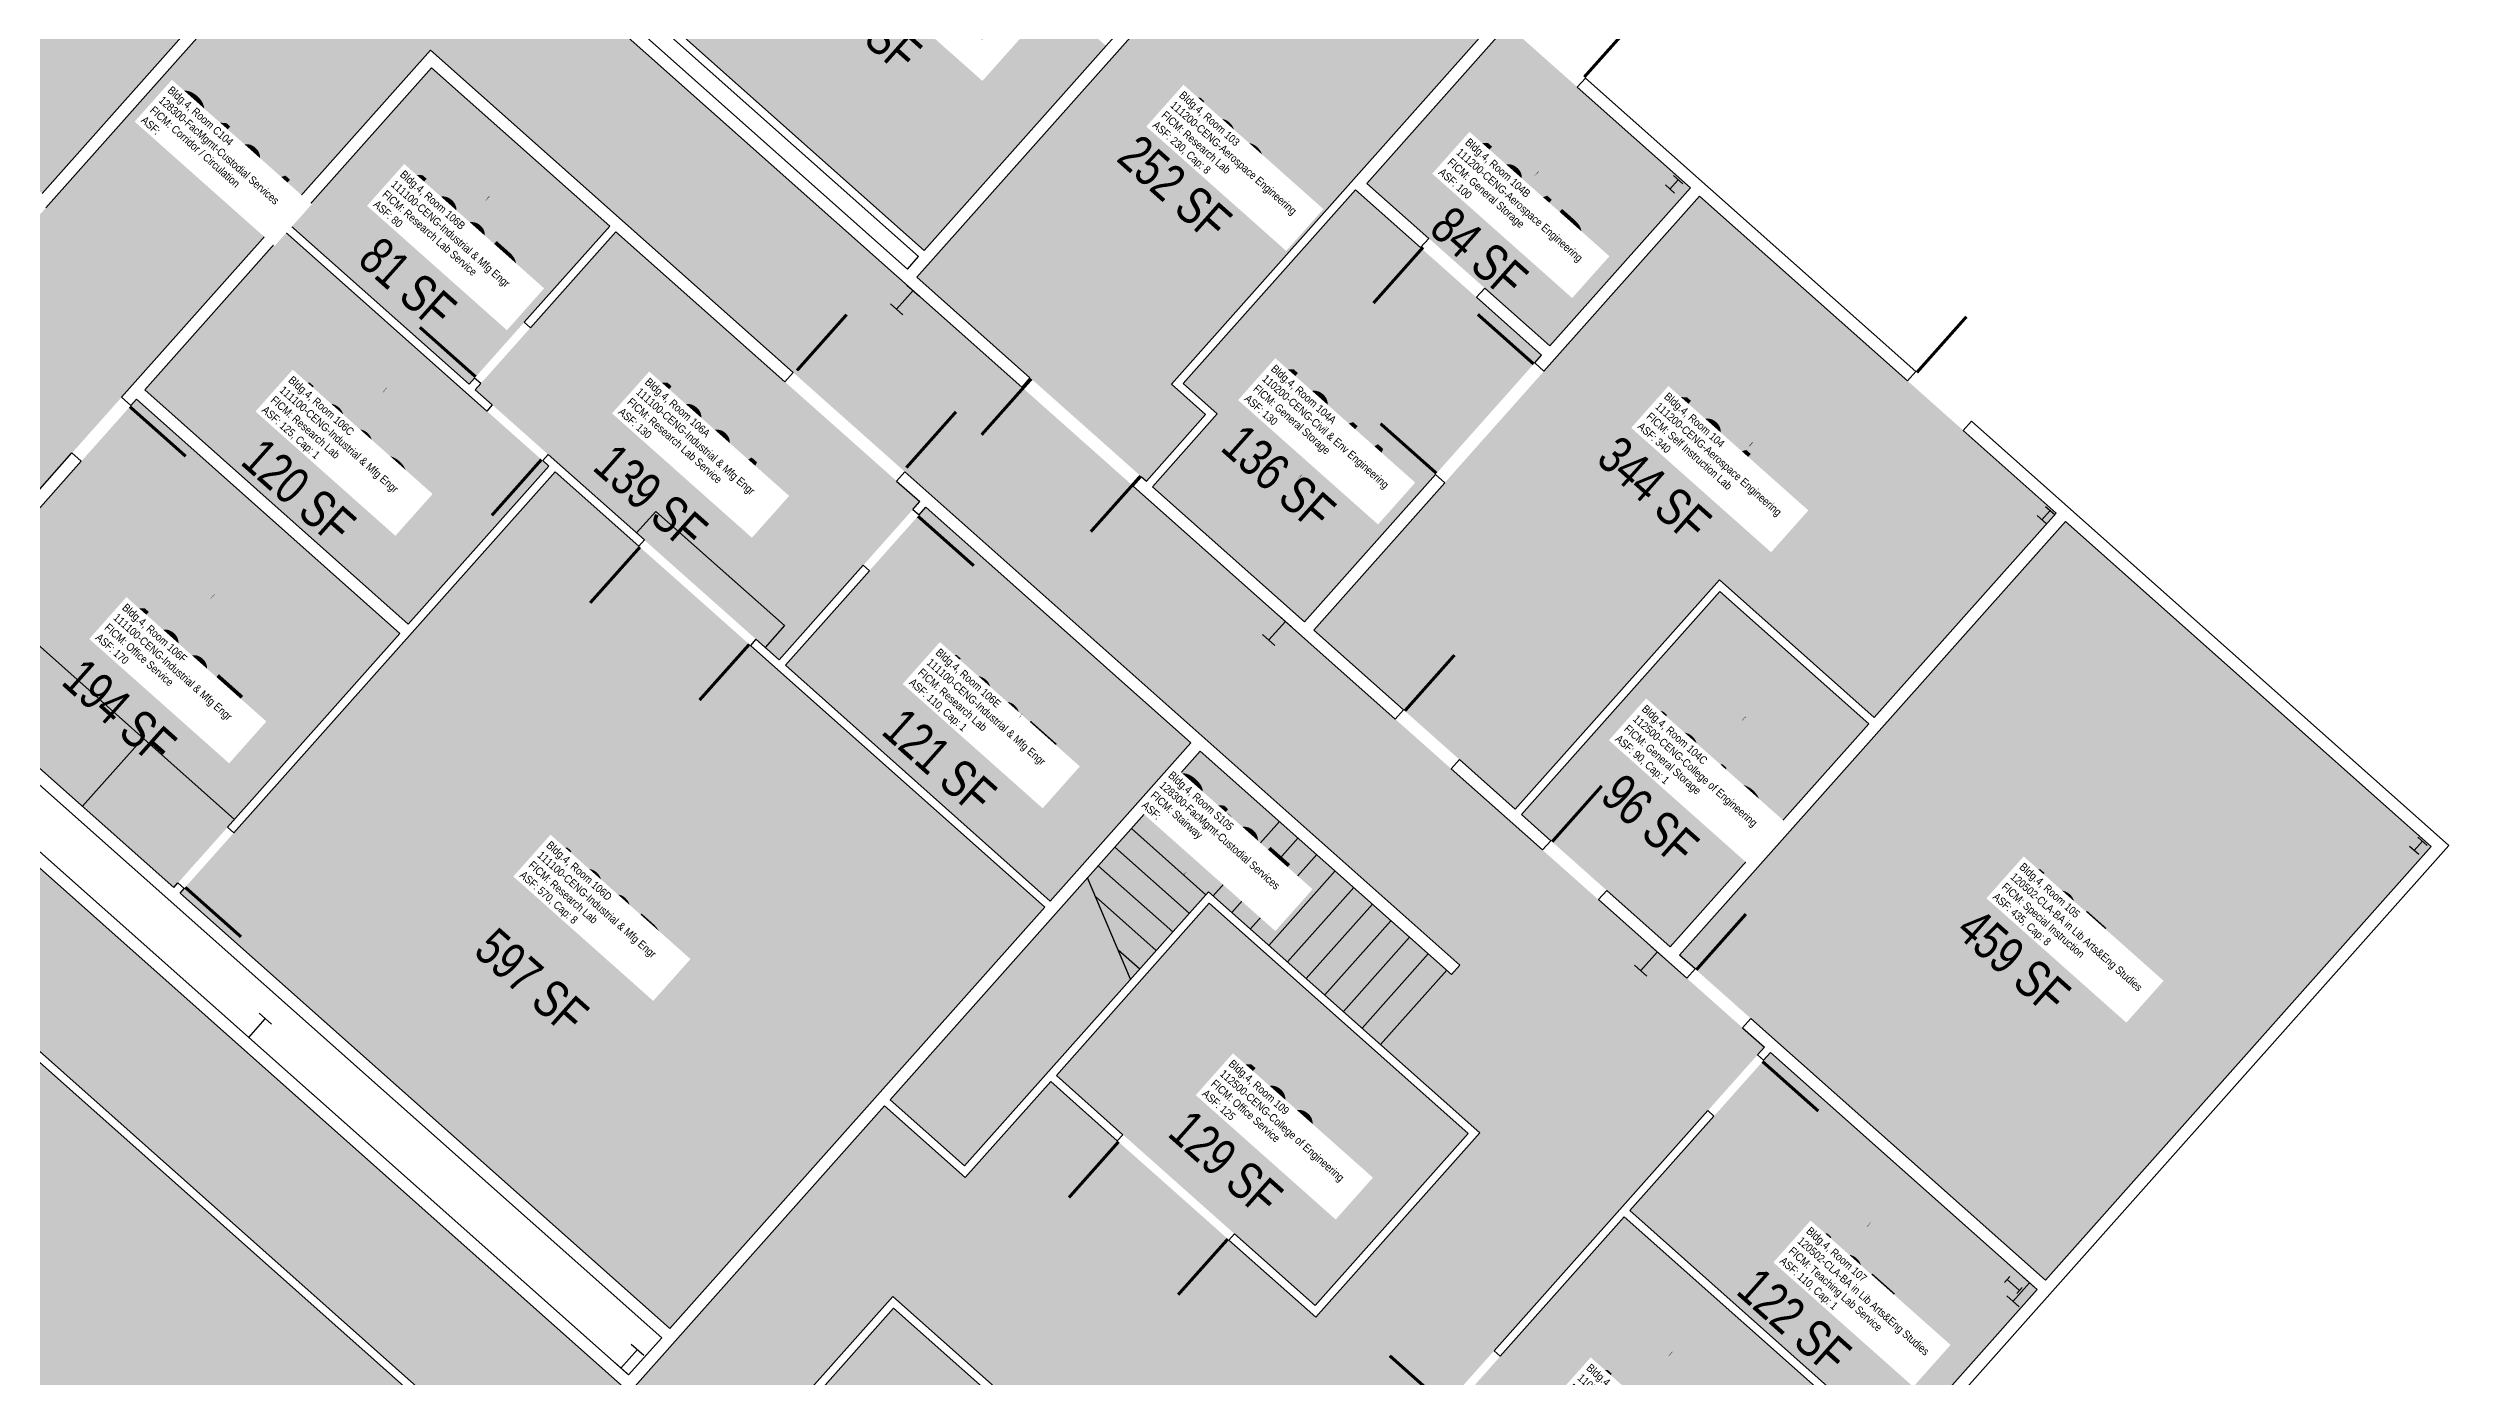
# Model space of a CAD drawing. Header units: inches. Extents: x 69198468 to 69200345, y 27694976 to 27696818.
# Drawn here: x 69199187 to 69200345, y 27695591 to 27696231 of the extents above; entities that cross this region are included whole.
import ezdxf
from ezdxf.enums import TextEntityAlignment as Align

# ---------------------------------------------------------------- set-up
doc = ezdxf.new("R2010")
doc.units = ezdxf.units.IN
doc.header["$LTSCALE"] = 10
doc.header["$MEASUREMENT"] = 0
doc.layers.get('0').update_dxf_attribs({"linetype": 'CONTINUOUS'})
for name, color, linetype in [('A-COLS', 5, 'CONTINUOUS'), ('A-DOOR', 2, 'CONTINUOUS'), ('A-FLOR', 3, 'CONTINUOUS'), ('A-IDEN-RNUM', 7, 'CONTINUOUS'), ('A-IDEN-SNUM', 4, 'CONTINUOUS'), ('A-IDEN-VNUM', 4, 'CONTINUOUS'), ('A-WALL', 5, 'CONTINUOUS'), ('AREA-TEXT', 3, 'CONTINUOUS'), ('Rooms-Category-Color', 7, 'CONTINUOUS'), ('Rooms-College-Color', 7, 'CONTINUOUS'), ('Rooms-Department-Color', 7, 'CONTINUOUS'), ('Rooms-Division-Color', 7, 'CONTINUOUS'), ('Rooms-Information', 7, 'CONTINUOUS')]:
    doc.layers.add(name, color=color, linetype=linetype)
doc.styles.add('CP_AREA', font='arial.ttf', dxfattribs={"height": 15})
doc.styles.add('CP_ROOMSNUMBER', font='arial.ttf', dxfattribs={"height": 1})
doc.styles.add('CP_ROOMVNUMBER', font='arial.ttf', dxfattribs={"width": 0.85, "height": 0.075})

# ---------------------------------------------------------------- blocks, each defined once
blk = doc.blocks.new('COLUMN')
for p, q in [((-0.5, -0.5), (-0.5, 0.5)), ((-0.5, 0), (0.5, 0)), ((0.5, 0.5), (0.5, -0.5))]:
    blk.add_line(p, q)

msp = doc.modelspace()

# ---------------------------------------------------------------- hatches: boundary and pattern name
at = {"layer": 'Rooms-Category-Color', "true_color": 0xadadad}
for points in [[(69198983.7, 27696507), (69199095, 27696408), (69199128.9, 27696446.1), (69199306, 27696288.6), (69199030.9, 27695979.3), (69199090.7, 27695926.1), (69199096.7, 27695920.8), (69199371.8, 27696230.2), (69199868, 27695788.9), (69199832.1, 27695748.6), (69199877.7, 27695708), (69199798.6, 27695619.1), (69199670.8, 27695732.7), (69199629.6, 27695686.4), (69199590.7, 27695721), (69199467.8, 27695582.7), (69199086.7, 27695921.6), (69199012, 27695988.1), (69198956.1, 27695925.3), (69199019.7, 27695868.8), (69199031.6, 27695882.3), (69199471.8, 27695490.9), (69199594.7, 27695629.1), (69199893.6, 27695363.3), (69199829.1, 27695290.8), (69199836.6, 27695284.2), (69199910.4, 27695367.1), (69200030, 27695501.6), (69199991.1, 27695536.2), (69199947.3, 27695486.9), (69199854.6, 27695569.3), (69200014.8, 27695749.3), (69199062.8, 27696596)], [(69199452.2, 27696273.7), (69199609.8, 27696133.6), (69199697.5, 27696232.2), (69199522.6, 27696387.7), (69199483.4, 27696343.6), (69199500.7, 27696328.2)], [(69199593.4, 27695723.9), (69199742.9, 27695892.1), (69199864, 27695784.4), (69199832.1, 27695748.6), (69199746.9, 27695824.3), (69199629.3, 27695692)]]:
    msp.add_hatch(color=253, dxfattribs=at).paths.add_polyline_path(points)
at = {"layer": 'Rooms-Category-Color', "true_color": 0xe3f498}
for points in [[(69198880.3, 27696362.1), (69198993.9, 27696489.9), (69199095.5, 27696399.5), (69199129.4, 27696437.7), (69199297.5, 27696288.1), (69199184.6, 27696161.1), (69199145.7, 27696195.7), (69199111.2, 27696156.8)], [(69199606.3, 27696120.7), (69199792.3, 27696329.9), (69199886.5, 27696246.2), (69199729, 27696069.1), (69199745.4, 27696054.4), (69199716.9, 27696022.3)], [(69199304.5, 27696145.5), (69199372.3, 27696221.7), (69199458.2, 27696145.3), (69199390.4, 27696069)], [(69199797.6, 27695950.5), (69199983.6, 27696159.8), (69200155.5, 27696006.9), (69200067.8, 27695908.3), (69199993.1, 27695974.7), (69199894.7, 27695864.1)], [(69199234.1, 27696066.3), (69199301.8, 27696142.5), (69199428.9, 27696029.5), (69199361.1, 27695953.3)], [(69199393.4, 27696066.4), (69199461.2, 27696142.6), (69199607.7, 27696012.4), (69199539.9, 27695936.1)], [(69199251.1, 27695823.6), (69199431.9, 27696026.8), (69199668, 27695816.9), (69199487.2, 27695613.6)], [(69199017, 27695865.8), (69198864.6, 27696001.4), (69198673.2, 27695786.2), (69199214.9, 27695304.4), (69199418.3, 27695533.1), (69199032, 27695876.6), (69198963.5, 27695799.7), (69198960.5, 27695802.3)], [(69199542.9, 27695933.5), (69199610.6, 27696009.7), (69199738.4, 27695896.1), (69199670.6, 27695819.8)], [(69199973.9, 27695793.7), (69200160, 27696002.9), (69200336.3, 27695846.1), (69200150.3, 27695636.9)], [(69199950, 27695670.5), (69200017.8, 27695746.7), (69200146.3, 27695632.4), (69200078.5, 27695556.2)], [(69199472.1, 27695485.2), (69199422.8, 27695529.1), (69199224.1, 27695305.6), (69199570.8, 27694997.3), (69199819.3, 27695276.8), (69199814.9, 27695280.8), (69199888, 27695363), (69199595, 27695623.5)]]:
    msp.add_hatch(color=61, dxfattribs=at).paths.add_polyline_path(points)
at = {"layer": 'Rooms-Category-Color', "true_color": 0xe3c5e1}
for points in [[(69199823.2, 27696165.9), (69199911.4, 27696087.5), (69199979.2, 27696163.8), (69199891, 27696242.2)], [(69199719.9, 27696019.6), (69199751.1, 27696054.8), (69199734.6, 27696069.4), (69199817.7, 27696162.8), (69199907.4, 27696083), (69199793.1, 27695954.5)], [(69199897.7, 27695861.5), (69199993.4, 27695969.1), (69200065.1, 27695905.3), (69199969.4, 27695797.7)], [(69199947.3, 27695667.5), (69200075.9, 27695553.2), (69200032.7, 27695504.6), (69199990.8, 27695541.8), (69199947, 27695492.5), (69199860.3, 27695569.6)]]:
    msp.add_hatch(color=254, dxfattribs=at).paths.add_polyline_path(points)
at = {"layer": 'Rooms-Category-Color', "true_color": 0xfa9ba3}
for points in [[(69199121.1, 27695939.2), (69199230.1, 27696061.8), (69199357.1, 27695948.8), (69199248.1, 27695826.3)], [(69199673.5, 27695735.7), (69199747.2, 27695818.7), (69199872, 27695707.7), (69199798.2, 27695624.7)]]:
    msp.add_hatch(color=241, dxfattribs=at).paths.add_polyline_path(points)
at = {"layer": 'Rooms-College-Color', "true_color": 0xadadad}
for points in [[(69198983.7, 27696507), (69199095, 27696408), (69199128.9, 27696446.1), (69199306, 27696288.6), (69199030.9, 27695979.3), (69199090.7, 27695926.1), (69199096.7, 27695920.8), (69199371.8, 27696230.2), (69199868, 27695788.9), (69199832.1, 27695748.6), (69199877.7, 27695708), (69199798.6, 27695619.1), (69199670.8, 27695732.7), (69199629.6, 27695686.4), (69199590.7, 27695721), (69199467.8, 27695582.7), (69199086.7, 27695921.6), (69199012, 27695988.1), (69198956.1, 27695925.3), (69199019.7, 27695868.8), (69199031.6, 27695882.3), (69199471.8, 27695490.9), (69199594.7, 27695629.1), (69199893.6, 27695363.3), (69199829.1, 27695290.8), (69199836.6, 27695284.2), (69199910.4, 27695367.1), (69200030, 27695501.6), (69199991.1, 27695536.2), (69199947.3, 27695486.9), (69199854.6, 27695569.3), (69200014.8, 27695749.3), (69199062.8, 27696596)], [(69198880.3, 27696362.1), (69198993.9, 27696489.9), (69199095.5, 27696399.5), (69199129.4, 27696437.7), (69199297.5, 27696288.1), (69199184.6, 27696161.1), (69199145.7, 27696195.7), (69199111.2, 27696156.8)], [(69199452.2, 27696273.7), (69199609.8, 27696133.6), (69199697.5, 27696232.2), (69199522.6, 27696387.7), (69199483.4, 27696343.6), (69199500.7, 27696328.2)], [(69199606.3, 27696120.7), (69199792.3, 27696329.9), (69199886.5, 27696246.2), (69199729, 27696069.1), (69199745.4, 27696054.4), (69199716.9, 27696022.3)], [(69199823.2, 27696165.9), (69199911.4, 27696087.5), (69199979.2, 27696163.8), (69199891, 27696242.2)], [(69199304.5, 27696145.5), (69199372.3, 27696221.7), (69199458.2, 27696145.3), (69199390.4, 27696069)], [(69199719.9, 27696019.6), (69199751.1, 27696054.8), (69199734.6, 27696069.4), (69199817.7, 27696162.8), (69199907.4, 27696083), (69199793.1, 27695954.5)], [(69199797.6, 27695950.5), (69199983.6, 27696159.8), (69200155.5, 27696006.9), (69200067.8, 27695908.3), (69199993.1, 27695974.7), (69199894.7, 27695864.1)], [(69199234.1, 27696066.3), (69199301.8, 27696142.5), (69199428.9, 27696029.5), (69199361.1, 27695953.3)], [(69199393.4, 27696066.4), (69199461.2, 27696142.6), (69199607.7, 27696012.4), (69199539.9, 27695936.1)], [(69199121.1, 27695939.2), (69199230.1, 27696061.8), (69199357.1, 27695948.8), (69199248.1, 27695826.3)], [(69199251.1, 27695823.6), (69199431.9, 27696026.8), (69199668, 27695816.9), (69199487.2, 27695613.6)], [(69199017, 27695865.8), (69198864.6, 27696001.4), (69198673.2, 27695786.2), (69199214.9, 27695304.4), (69199418.3, 27695533.1), (69199032, 27695876.6), (69198963.5, 27695799.7), (69198960.5, 27695802.3)], [(69199542.9, 27695933.5), (69199610.6, 27696009.7), (69199738.4, 27695896.1), (69199670.6, 27695819.8)], [(69199973.9, 27695793.7), (69200160, 27696002.9), (69200336.3, 27695846.1), (69200150.3, 27695636.9)], [(69199897.7, 27695861.5), (69199993.4, 27695969.1), (69200065.1, 27695905.3), (69199969.4, 27695797.7)], [(69199593.4, 27695723.9), (69199742.9, 27695892.1), (69199864, 27695784.4), (69199832.1, 27695748.6), (69199746.9, 27695824.3), (69199629.3, 27695692)], [(69199673.5, 27695735.7), (69199747.2, 27695818.7), (69199872, 27695707.7), (69199798.2, 27695624.7)], [(69199950, 27695670.5), (69200017.8, 27695746.7), (69200146.3, 27695632.4), (69200078.5, 27695556.2)], [(69199947.3, 27695667.5), (69200075.9, 27695553.2), (69200032.7, 27695504.6), (69199990.8, 27695541.8), (69199947, 27695492.5), (69199860.3, 27695569.6)], [(69199472.1, 27695485.2), (69199422.8, 27695529.1), (69199224.1, 27695305.6), (69199570.8, 27694997.3), (69199819.3, 27695276.8), (69199814.9, 27695280.8), (69199888, 27695363), (69199595, 27695623.5)]]:
    msp.add_hatch(color=253, dxfattribs=at).paths.add_polyline_path(points)
at = {"layer": 'Rooms-Department-Color', "true_color": 0xacacac}
for points in [[(69198983.7, 27696507), (69199095, 27696408), (69199128.9, 27696446.1), (69199306, 27696288.6), (69199030.9, 27695979.3), (69199090.7, 27695926.1), (69199096.7, 27695920.8), (69199371.8, 27696230.2), (69199868, 27695788.9), (69199832.1, 27695748.6), (69199877.7, 27695708), (69199798.6, 27695619.1), (69199670.8, 27695732.7), (69199629.6, 27695686.4), (69199590.7, 27695721), (69199467.8, 27695582.7), (69199086.7, 27695921.6), (69199012, 27695988.1), (69198956.1, 27695925.3), (69199019.7, 27695868.8), (69199031.6, 27695882.3), (69199471.8, 27695490.9), (69199594.7, 27695629.1), (69199893.6, 27695363.3), (69199829.1, 27695290.8), (69199836.6, 27695284.2), (69199910.4, 27695367.1), (69200030, 27695501.6), (69199991.1, 27695536.2), (69199947.3, 27695486.9), (69199854.6, 27695569.3), (69200014.8, 27695749.3), (69199062.8, 27696596)], [(69199452.2, 27696273.7), (69199609.8, 27696133.6), (69199697.5, 27696232.2), (69199522.6, 27696387.7), (69199483.4, 27696343.6), (69199500.7, 27696328.2)], [(69199593.4, 27695723.9), (69199742.9, 27695892.1), (69199864, 27695784.4), (69199832.1, 27695748.6), (69199746.9, 27695824.3), (69199629.3, 27695692)]]:
    msp.add_hatch(color=253, dxfattribs=at).paths.add_polyline_path(points)
at = {"layer": 'Rooms-Department-Color', "true_color": 0x99d7b2}
for points in [[(69198880.3, 27696362.1), (69198993.9, 27696489.9), (69199095.5, 27696399.5), (69199129.4, 27696437.7), (69199297.5, 27696288.1), (69199184.6, 27696161.1), (69199145.7, 27696195.7), (69199111.2, 27696156.8)], [(69199606.3, 27696120.7), (69199792.3, 27696329.9), (69199886.5, 27696246.2), (69199729, 27696069.1), (69199745.4, 27696054.4), (69199716.9, 27696022.3)], [(69199823.2, 27696165.9), (69199911.4, 27696087.5), (69199979.2, 27696163.8), (69199891, 27696242.2)], [(69199304.5, 27696145.5), (69199372.3, 27696221.7), (69199458.2, 27696145.3), (69199390.4, 27696069)], [(69199719.9, 27696019.6), (69199751.1, 27696054.8), (69199734.6, 27696069.4), (69199817.7, 27696162.8), (69199907.4, 27696083), (69199793.1, 27695954.5)], [(69199797.6, 27695950.5), (69199983.6, 27696159.8), (69200155.5, 27696006.9), (69200067.8, 27695908.3), (69199993.1, 27695974.7), (69199894.7, 27695864.1)], [(69199234.1, 27696066.3), (69199301.8, 27696142.5), (69199428.9, 27696029.5), (69199361.1, 27695953.3)], [(69199393.4, 27696066.4), (69199461.2, 27696142.6), (69199607.7, 27696012.4), (69199539.9, 27695936.1)], [(69199121.1, 27695939.2), (69199230.1, 27696061.8), (69199357.1, 27695948.8), (69199248.1, 27695826.3)], [(69199251.1, 27695823.6), (69199431.9, 27696026.8), (69199668, 27695816.9), (69199487.2, 27695613.6)], [(69199017, 27695865.8), (69198864.6, 27696001.4), (69198673.2, 27695786.2), (69199214.9, 27695304.4), (69199418.3, 27695533.1), (69199032, 27695876.6), (69198963.5, 27695799.7), (69198960.5, 27695802.3)], [(69199542.9, 27695933.5), (69199610.6, 27696009.7), (69199738.4, 27695896.1), (69199670.6, 27695819.8)], [(69199897.7, 27695861.5), (69199993.4, 27695969.1), (69200065.1, 27695905.3), (69199969.4, 27695797.7)], [(69199673.5, 27695735.7), (69199747.2, 27695818.7), (69199872, 27695707.7), (69199798.2, 27695624.7)], [(69199947.3, 27695667.5), (69200075.9, 27695553.2), (69200032.7, 27695504.6), (69199990.8, 27695541.8), (69199947, 27695492.5), (69199860.3, 27695569.6)], [(69199472.1, 27695485.2), (69199422.8, 27695529.1), (69199224.1, 27695305.6), (69199570.8, 27694997.3), (69199819.3, 27695276.8), (69199814.9, 27695280.8), (69199888, 27695363), (69199595, 27695623.5)]]:
    msp.add_hatch(color=253, dxfattribs=at).paths.add_polyline_path(points)
at = {"layer": 'Rooms-Department-Color', "true_color": 0xb2d6e9}
for points in [[(69199973.9, 27695793.7), (69200160, 27696002.9), (69200336.3, 27695846.1), (69200150.3, 27695636.9)], [(69199950, 27695670.5), (69200017.8, 27695746.7), (69200146.3, 27695632.4), (69200078.5, 27695556.2)]]:
    msp.add_hatch(color=254, dxfattribs=at).paths.add_polyline_path(points)
at = {"layer": 'Rooms-Division-Color', "true_color": 0xadadad}
for points in [[(69198983.7, 27696507), (69199095, 27696408), (69199128.9, 27696446.1), (69199306, 27696288.6), (69199030.9, 27695979.3), (69199090.7, 27695926.1), (69199096.7, 27695920.8), (69199371.8, 27696230.2), (69199868, 27695788.9), (69199832.1, 27695748.6), (69199877.7, 27695708), (69199798.6, 27695619.1), (69199670.8, 27695732.7), (69199629.6, 27695686.4), (69199590.7, 27695721), (69199467.8, 27695582.7), (69199086.7, 27695921.6), (69199012, 27695988.1), (69198956.1, 27695925.3), (69199019.7, 27695868.8), (69199031.6, 27695882.3), (69199471.8, 27695490.9), (69199594.7, 27695629.1), (69199893.6, 27695363.3), (69199829.1, 27695290.8), (69199836.6, 27695284.2), (69199910.4, 27695367.1), (69200030, 27695501.6), (69199991.1, 27695536.2), (69199947.3, 27695486.9), (69199854.6, 27695569.3), (69200014.8, 27695749.3), (69199062.8, 27696596)], [(69199452.2, 27696273.7), (69199609.8, 27696133.6), (69199697.5, 27696232.2), (69199522.6, 27696387.7), (69199483.4, 27696343.6), (69199500.7, 27696328.2)], [(69199593.4, 27695723.9), (69199742.9, 27695892.1), (69199864, 27695784.4), (69199832.1, 27695748.6), (69199746.9, 27695824.3), (69199629.3, 27695692)]]:
    msp.add_hatch(color=253, dxfattribs=at).paths.add_polyline_path(points)
at = {"layer": 'Rooms-Division-Color', "true_color": 0x99d7b2}
for points in [[(69198880.3, 27696362.1), (69198993.9, 27696489.9), (69199095.5, 27696399.5), (69199129.4, 27696437.7), (69199297.5, 27696288.1), (69199184.6, 27696161.1), (69199145.7, 27696195.7), (69199111.2, 27696156.8)], [(69199606.3, 27696120.7), (69199792.3, 27696329.9), (69199886.5, 27696246.2), (69199729, 27696069.1), (69199745.4, 27696054.4), (69199716.9, 27696022.3)], [(69199823.2, 27696165.9), (69199911.4, 27696087.5), (69199979.2, 27696163.8), (69199891, 27696242.2)], [(69199304.5, 27696145.5), (69199372.3, 27696221.7), (69199458.2, 27696145.3), (69199390.4, 27696069)], [(69199719.9, 27696019.6), (69199751.1, 27696054.8), (69199734.6, 27696069.4), (69199817.7, 27696162.8), (69199907.4, 27696083), (69199793.1, 27695954.5)], [(69199797.6, 27695950.5), (69199983.6, 27696159.8), (69200155.5, 27696006.9), (69200067.8, 27695908.3), (69199993.1, 27695974.7), (69199894.7, 27695864.1)], [(69199234.1, 27696066.3), (69199301.8, 27696142.5), (69199428.9, 27696029.5), (69199361.1, 27695953.3)], [(69199393.4, 27696066.4), (69199461.2, 27696142.6), (69199607.7, 27696012.4), (69199539.9, 27695936.1)], [(69199121.1, 27695939.2), (69199230.1, 27696061.8), (69199357.1, 27695948.8), (69199248.1, 27695826.3)], [(69199251.1, 27695823.6), (69199431.9, 27696026.8), (69199668, 27695816.9), (69199487.2, 27695613.6)], [(69199017, 27695865.8), (69198864.6, 27696001.4), (69198673.2, 27695786.2), (69199214.9, 27695304.4), (69199418.3, 27695533.1), (69199032, 27695876.6), (69198963.5, 27695799.7), (69198960.5, 27695802.3)], [(69199542.9, 27695933.5), (69199610.6, 27696009.7), (69199738.4, 27695896.1), (69199670.6, 27695819.8)], [(69199897.7, 27695861.5), (69199993.4, 27695969.1), (69200065.1, 27695905.3), (69199969.4, 27695797.7)], [(69199673.5, 27695735.7), (69199747.2, 27695818.7), (69199872, 27695707.7), (69199798.2, 27695624.7)], [(69199947.3, 27695667.5), (69200075.9, 27695553.2), (69200032.7, 27695504.6), (69199990.8, 27695541.8), (69199947, 27695492.5), (69199860.3, 27695569.6)], [(69199472.1, 27695485.2), (69199422.8, 27695529.1), (69199224.1, 27695305.6), (69199570.8, 27694997.3), (69199819.3, 27695276.8), (69199814.9, 27695280.8), (69199888, 27695363), (69199595, 27695623.5)]]:
    msp.add_hatch(color=253, dxfattribs=at).paths.add_polyline_path(points)
at = {"layer": 'Rooms-Division-Color', "true_color": 0xb2d6e9}
for points in [[(69199973.9, 27695793.7), (69200160, 27696002.9), (69200336.3, 27695846.1), (69200150.3, 27695636.9)], [(69199950, 27695670.5), (69200017.8, 27695746.7), (69200146.3, 27695632.4), (69200078.5, 27695556.2)]]:
    msp.add_hatch(color=254, dxfattribs=at).paths.add_polyline_path(points)

# ---------------------------------------------------------------- linework, layer by layer
at = {"layer": 'A-DOOR'}
for points in [[(69199928, 27696217.2, 1.5, 1.5, 0), (69199952, 27696244.1, 0, 0, 0), (69199951.4, 27696244.6, 0, 0, 0.414214), (69199900.7, 27696239.5, 0, 0, 0.414214)], [(69199850.3, 27696135.1, 1.5, 1.5, 0), (69199826.4, 27696108.2, 0, 0, 0), (69199827, 27696107.7, 0, 0, 0.414214), (69199877.7, 27696112.8, 0, 0, 0.414214)], [(69199393.6, 27696072.6, 1.5, 1.5, 0), (69199366.7, 27696096.5, 0, 0, 0), (69199367.2, 27696097.1, 0, 0, -0.414214), (69199418.1, 27696097.9, 0, 0, -0.414214)], [(69199548.5, 27696075.7, 1.5, 1.5, 0), (69199572.4, 27696102.6, 0, 0, 0), (69199573, 27696102.1, 0, 0, -0.414214), (69199573.9, 27696051.1, 0, 0, -0.414214)], [(69199903.6, 27696078.8, 1.5, 1.5, 0), (69199876.7, 27696102.7, 0, 0, 0), (69199876.2, 27696102.1, 0, 0, 0.414214), (69199881.3, 27696051.4, 0, 0, 0.414214)], [(69200088.3, 27696074.7, 1.5, 1.5, 0), (69200112.2, 27696101.6, 0, 0, 0), (69200112.8, 27696101.1, 0, 0, -0.414214), (69200113.7, 27696050.2, 0, 0, -0.414214)], [(69199661.4, 27696071.6, 1.5, 1.5, 0), (69199637.5, 27696044.7, 0, 0, 0), (69199638, 27696044.2, 0, 0, 0.414214), (69199688.7, 27696049.3, 0, 0, 0.414214)], [(69199226.9, 27696058.2, 1.5, 1.5, 0), (69199253.8, 27696034.3, 0, 0, 0), (69199253.3, 27696033.7, 0, 0, -0.414214), (69199202.4, 27696032.9, 0, 0, -0.414214)], [(69199425.3, 27696032.7, 1.5, 1.5, 0), (69199401.4, 27696005.8, 0, 0, 0), (69199400.8, 27696006.3, 0, 0, -0.414214), (69199400, 27696057.2, 0, 0, -0.414214)], [(69199601.2, 27696028.8, 1.5, 1.5, 0), (69199625.1, 27696055.7, 0, 0, 0), (69199624.6, 27696056.2, 0, 0, 0.414214), (69199573.9, 27696051.1, 0, 0, 0.414214)], [(69199856.7, 27696026.1, 1.5, 1.5, 0), (69199829.8, 27696050, 0, 0, 0), (69199830.3, 27696050.6, 0, 0, -0.414214), (69199881.3, 27696051.4, 0, 0, -0.414214)], [(69199714.1, 27696024.8, 1.5, 1.5, 0), (69199690.1, 27695997.9, 0, 0, 0), (69199689.6, 27695998.4, 0, 0, -0.414214), (69199688.7, 27696049.3, 0, 0, -0.414214)], [(69199606.8, 27696005.4, 1.5, 1.5, 0), (69199633.7, 27695981.5, 0, 0, 0), (69199633.2, 27695980.9, 0, 0, -0.414214), (69199582.3, 27695980.1, 0, 0, -0.414214)], [(69199472.8, 27695990.5, 1.5, 1.5, 0), (69199448.8, 27695963.6, 0, 0, 0), (69199449.4, 27695963.1, 0, 0, 0.414214), (69199500.1, 27695968.2, 0, 0, 0.414214)], [(69199525.5, 27695943.6, 1.5, 1.5, 0), (69199501.5, 27695916.7, 0, 0, 0), (69199501, 27695917.2, 0, 0, -0.414214), (69199500.1, 27695968.2, 0, 0, -0.414214)], [(69199841.5, 27695911.5, 1.5, 1.5, 0), (69199865.4, 27695938.4, 0, 0, 0), (69199866, 27695937.9, 0, 0, -0.414214), (69199866.8, 27695886.9, 0, 0, -0.414214)], [(69199912.5, 27695848.4, 1.5, 1.5, 0), (69199936.4, 27695875.3, 0, 0, 0), (69199936.9, 27695874.8, 0, 0, -0.414214), (69199937.8, 27695823.8, 0, 0, -0.414214)], [(69199253.6, 27695826.4, 1.5, 1.5, 0), (69199280.5, 27695802.5, 0, 0, 0), (69199281, 27695803, 0, 0, 0.414214), (69199275.9, 27695853.7, 0, 0, 0.414214)], [(69199982, 27695786.6, 1.5, 1.5, 0), (69200005.9, 27695813.5, 0, 0, 0), (69200006.4, 27695813, 0, 0, -0.414214), (69200007.3, 27695762, 0, 0, -0.414214)], [(69200013.9, 27695742.4, 1.5, 1.5, 0), (69200040.8, 27695718.5, 0, 0, 0), (69200040.3, 27695717.9, 0, 0, -0.414214), (69199989.4, 27695717, 0, 0, -0.414214)], [(69199703.5, 27695703.7, 1.5, 1.5, 0), (69199679.6, 27695676.8, 0, 0, 0), (69199680.1, 27695676.3, 0, 0, 0.414214), (69199730.8, 27695681.4, 0, 0, 0.414214)], [(69199756.2, 27695656.8, 1.5, 1.5, 0), (69199732.2, 27695629.9, 0, 0, 0), (69199731.7, 27695630.4, 0, 0, -0.414214), (69199730.8, 27695681.4, 0, 0, -0.414214)], [(69199861.1, 27695576.5, 1.5, 1.5, 0), (69199834.2, 27695600.5, 0, 0, 0), (69199834.7, 27695601, 0, 0, -0.414214), (69199885.6, 27695601.9, 0, 0, -0.414214)]]:
    msp.add_lwpolyline(points, format="xyseb", dxfattribs=at)
at = {"layer": 'A-FLOR'}
for p, q in [((69199471.1, 27695997.3), (69199480.4, 27696007.7)), ((69199480.4, 27696007.7), (69199542.5, 27695952.6)), ((69199542.5, 27695952.6), (69199533.2, 27695942.1)), ((69199179.5, 27695946.2), (69199277.4, 27695859.1)), ((69199233.3, 27695898.3), (69199204, 27695865.5)), ((69199745.6, 27695822.8), (69199709.7, 27695854.7)), ((69199781, 27695858.2), (69199749.1, 27695822.3)), ((69199790, 27695850.2), (69199758.1, 27695814.3)), ((69199729.6, 27695804.9), (69199693.7, 27695836.8)), ((69199737.6, 27695813.9), (69199701.7, 27695845.7)), ((69199799, 27695842.2), (69199767.1, 27695806.4)), ((69199709.3, 27695782.1), (69199688.5, 27695830.9)), ((69199807.9, 27695834.3), (69199776, 27695798.4)), ((69199816.9, 27695826.3), (69199785, 27695790.4)), ((69199721.6, 27695795.9), (69199692.3, 27695822)), ((69199825.9, 27695818.3), (69199794, 27695782.4)), ((69199834.8, 27695810.3), (69199802.9, 27695774.5)), ((69199843.8, 27695802.4), (69199811.9, 27695766.5)), ((69199713.7, 27695786.9), (69199703.3, 27695796.1)), ((69199852.8, 27695794.4), (69199820.9, 27695758.5)), ((69199861.7, 27695786.4), (69199829.8, 27695750.6))]:
    msp.add_line(p, q, dxfattribs=at)
at = {"layer": 'A-WALL'}
for p, q in [((69199606.3, 27696120.7), (69199792.3, 27696329.9)), ((69199656.8, 27696067.7), (69199411, 27696286.3)), ((69199426.9, 27696280.1), (69199601.8, 27696124.6)), ((69199607.1, 27696130.6), (69199432.2, 27696286.1)), ((69199738.9, 27696278.8), (69199609.8, 27696133.6)), ((69199609.8, 27696133.6), (69199452.2, 27696273.7)), ((69199184.6, 27696161.1), (69199270.3, 27696257.5)), ((69199186.4, 27696154.1), (69199274.8, 27696253.5)), ((69199729, 27696069.1), (69199886.5, 27696246.2)), ((69199823.2, 27696165.9), (69199891, 27696242.2)), ((69199222.9, 27696062.8), (69199371.8, 27696230.2)), ((69199372.3, 27696221.7), (69199304.5, 27696145.5)), ((69199546.6, 27696074.7), (69199371.8, 27696230.2)), ((69199372.3, 27696221.7), (69199458.2, 27696145.3)), ((69199924.6, 27696212.3), (69199928.6, 27696216.7)), ((69199924.6, 27696212.3), (69199979.2, 27696163.8)), ((69200087.8, 27696075.2), (69199928.6, 27696216.7)), ((69199734.6, 27696069.4), (69199817.7, 27696162.8)), ((69199849.1, 27696134.9), (69199817.7, 27696162.8)), ((69199853.1, 27696139.4), (69199823.2, 27696165.9)), ((69199979.2, 27696163.8), (69199911.4, 27696087.5)), ((69199908.5, 27696075.3), (69199983.6, 27696159.8)), ((69199983.6, 27696159.8), (69200083.8, 27696070.7)), ((69199234.1, 27696066.3), (69199301.8, 27696142.5)), ((69199399, 27696056.1), (69199301.8, 27696142.5)), ((69199304.5, 27696145.5), (69199390.4, 27696069)), ((69199417, 27696098.9), (69199458.2, 27696145.3)), ((69199420, 27696096.3), (69199461.2, 27696142.6)), ((69199542.6, 27696070.2), (69199461.2, 27696142.6)), ((69199853.1, 27696139.4), (69199849.1, 27696134.9)), ((69199601.8, 27696124.6), (69199607.1, 27696130.6)), ((69199660.8, 27696072.1), (69199606.3, 27696120.7)), ((69199880, 27696115.4), (69199876, 27696111)), ((69199911.4, 27696087.5), (69199880, 27696115.4)), ((69199907.4, 27696083), (69199876, 27696111)), ((69199420, 27696096.3), (69199417, 27696098.9)), ((69199904.1, 27696079.3), (69199907.4, 27696083)), ((69199390.4, 27696069), (69199393.1, 27696072)), ((69199396.1, 27696069.4), (69199393.1, 27696072)), ((69199393.4, 27696066.4), (69199396.1, 27696069.4)), ((69199542.6, 27696070.2), (69199546.6, 27696074.7)), ((69199660.8, 27696072.1), (69199656.8, 27696067.7)), ((69199745.4, 27696054.4), (69199729, 27696069.1)), ((69199751.1, 27696054.8), (69199734.6, 27696069.4)), ((69199908.5, 27696075.3), (69199904.1, 27696079.3)), ((69200083.8, 27696070.7), (69200087.8, 27696075.2)), ((69199222.9, 27696062.8), (69199227.4, 27696058.8)), ((69199227.4, 27696058.8), (69199230.1, 27696061.8)), ((69199357.1, 27695948.8), (69199230.1, 27696061.8)), ((69199361.1, 27695953.3), (69199234.1, 27696066.3)), ((69199401.6, 27696059.1), (69199393.4, 27696066.4)), ((69199401.6, 27696059.1), (69199399, 27696056.1)), ((69199716.9, 27696022.3), (69199745.4, 27696054.4)), ((69199719.9, 27696019.6), (69199751.1, 27696054.8)), ((69200110.7, 27696046.8), (69200114.7, 27696051.3)), ((69200110.7, 27696046.8), (69200155.5, 27696006.9)), ((69200344.8, 27695846.6), (69200114.7, 27696051.3)), ((69199096.7, 27695920.8), (69199199, 27696035.9)), ((69199199, 27696035.9), (69199203.5, 27696031.9)), ((69199428.5, 27696035.2), (69199425.9, 27696032.2)), ((69199474.9, 27695994), (69199428.5, 27696035.2)), ((69199203.5, 27696031.9), (69199121.1, 27695939.2)), ((69199277, 27695852.7), (69199431.9, 27696026.8)), ((69199428.9, 27696029.5), (69199361.1, 27695953.3)), ((69199425.9, 27696032.2), (69199428.9, 27696029.5)), ((69199472.2, 27695991), (69199431.9, 27696026.8)), ((69199596.5, 27696022.3), (69199600.4, 27696026.8)), ((69199596.5, 27696022.3), (69199607.7, 27696012.4)), ((69199868, 27695788.9), (69199600.4, 27696026.8)), ((69199714.6, 27696024.3), (69199710.6, 27696019.8)), ((69199714.6, 27696024.3), (69199716.9, 27696022.3)), ((69199793.1, 27695954.5), (69199856.2, 27696025.5)), ((69199860.7, 27696021.5), (69199856.2, 27696025.5)), ((69199604.3, 27696008.6), (69199607.7, 27696012.4)), ((69199836.9, 27695907.5), (69199710.6, 27696019.8)), ((69199719.9, 27696019.6), (69199793.1, 27695954.5)), ((69199797.6, 27695950.5), (69199860.7, 27696021.5)), ((69199604.3, 27696008.6), (69199607.3, 27696006)), ((69199607.3, 27696006), (69199610.6, 27696009.7)), ((69199610.6, 27696009.7), (69199738.4, 27695896.1)), ((69199973.9, 27695793.7), (69200160, 27696002.9)), ((69200155.5, 27696006.9), (69200067.8, 27695908.3)), ((69200336.3, 27695846.1), (69200160, 27696002.9)), ((69199474.9, 27695994), (69199472.2, 27695991)), ((69199539.9, 27695936.1), (69199580.4, 27695981.7)), ((69199542.9, 27695933.5), (69199583.4, 27695979.1)), ((69199580.4, 27695981.7), (69199583.4, 27695979.1)), ((69199894.7, 27695864.1), (69199993.1, 27695974.7)), ((69199897.7, 27695861.5), (69199993.4, 27695969.1)), ((69200067.8, 27695908.3), (69199993.1, 27695974.7)), ((69200065.1, 27695905.3), (69199993.4, 27695969.1)), ((69199274, 27695855.4), (69199357.1, 27695948.8)), ((69199528.7, 27695946.1), (69199526, 27695943.1)), ((69199668, 27695816.9), (69199526, 27695943.1)), ((69199528.7, 27695946.1), (69199539.9, 27695936.1)), ((69199840.9, 27695912), (69199797.6, 27695950.5)), ((69199483.3, 27695609.1), (69199117.1, 27695934.7)), ((69199121.1, 27695939.2), (69199248.1, 27695826.3)), ((69199670.6, 27695819.8), (69199542.9, 27695933.5)), ((69199467.8, 27695582.7), (69199086.7, 27695921.6)), ((69199467.3, 27695591.2), (69199101.1, 27695916.8)), ((69199836.9, 27695907.5), (69199840.9, 27695912)), ((69199738.4, 27695896.1), (69199670.6, 27695819.8)), ((69199969.4, 27695797.7), (69200065.1, 27695905.3)), ((69199742.9, 27695892.1), (69199593.4, 27695723.9)), ((69199864, 27695784.4), (69199742.9, 27695892.1)), ((69199863.8, 27695883.6), (69199867.8, 27695888.1)), ((69199907.9, 27695844.4), (69199863.8, 27695883.6)), ((69199867.8, 27695888.1), (69199894.7, 27695864.1)), ((69199438.9, 27695520.1), (69199031.6, 27695882.3)), ((69199032, 27695876.6), (69199418.3, 27695533.1)), ((69199911.9, 27695848.9), (69199897.7, 27695861.5)), ((69199274, 27695855.4), (69199277, 27695852.7)), ((69199907.9, 27695844.4), (69199911.9, 27695848.9)), ((69200031.2, 27695493.9), (69200344.8, 27695846.6)), ((69200336.3, 27695846.1), (69200150.3, 27695636.9)), ((69199248.1, 27695826.3), (69199250.1, 27695828.5)), ((69199250.1, 27695828.5), (69199253.1, 27695825.8)), ((69199251.1, 27695823.6), (69199253.1, 27695825.8)), ((69199487.2, 27695613.6), (69199251.1, 27695823.6)), ((69199487.2, 27695613.6), (69199668, 27695816.9)), ((69199629.3, 27695692), (69199746.9, 27695824.3)), ((69199747.2, 27695818.7), (69199673.5, 27695735.7)), ((69199877.7, 27695708), (69199746.9, 27695824.3)), ((69199872, 27695707.7), (69199747.2, 27695818.7)), ((69199934.8, 27695820.5), (69199938.8, 27695824.9)), ((69199977.4, 27695782.6), (69199934.8, 27695820.5)), ((69199938.8, 27695824.9), (69199969.4, 27695797.7)), ((69199981.4, 27695787.1), (69199973.9, 27695793.7)), ((69199864, 27695784.4), (69199868, 27695788.9)), ((69199977.4, 27695782.6), (69199981.4, 27695787.1)), ((69200004.3, 27695758.7), (69200008.3, 27695763.1)), ((69200004.3, 27695758.7), (69200014.8, 27695749.3)), ((69200150.3, 27695636.9), (69200008.3, 27695763.1)), ((69200011.5, 27695745.6), (69200014.8, 27695749.3)), ((69200011.5, 27695745.6), (69200014.4, 27695743)), ((69200014.4, 27695743), (69200017.8, 27695746.7)), ((69200146.3, 27695632.4), (69200017.8, 27695746.7)), ((69199629.6, 27695686.4), (69199670.8, 27695732.7)), ((69199702.9, 27695704.2), (69199670.8, 27695732.7)), ((69199705.6, 27695707.1), (69199673.5, 27695735.7)), ((69199629.3, 27695692), (69199593.4, 27695723.9)), ((69199467.8, 27695582.7), (69199590.7, 27695721)), ((69199629.6, 27695686.4), (69199590.7, 27695721)), ((69199884.5, 27695602.9), (69199987.5, 27695718.7)), ((69199990.5, 27695716.1), (69199950, 27695670.5)), ((69199987.5, 27695718.7), (69199990.5, 27695716.1)), ((69199705.6, 27695707.1), (69199702.9, 27695704.2)), ((69199798.2, 27695624.7), (69199872, 27695707.7)), ((69199798.6, 27695619.1), (69199877.7, 27695708)), ((69199887.5, 27695600.2), (69199947.3, 27695667.5)), ((69200075.9, 27695553.2), (69199947.3, 27695667.5)), ((69200078.5, 27695556.2), (69199950, 27695670.5)), ((69199759.4, 27695659.3), (69199756.7, 27695656.3)), ((69199798.6, 27695619.1), (69199756.7, 27695656.3)), ((69199798.2, 27695624.7), (69199759.4, 27695659.3)), ((69199471.8, 27695490.9), (69199594.7, 27695629.1)), ((69199781.5, 27695463), (69199594.7, 27695629.1)), ((69200146.3, 27695632.4), (69200078.5, 27695556.2)), ((69199472.1, 27695485.2), (69199595, 27695623.5)), ((69199595, 27695623.5), (69199778.9, 27695460)), ((69199467.3, 27695591.2), (69199483.3, 27695609.1)), ((69199884.5, 27695602.9), (69199887.5, 27695600.2))]:
    msp.add_line(p, q, dxfattribs=at)

# ---------------------------------------------------------------- block references
at = {"layer": 'A-COLS'}
for p, xscale, yscale, zscale, rotation in [((69199971.3, 27696165.4), 6, 6, 6, 48.35380510447796), ((69199600.5, 27696109.7), 12, 7.999999999077364, 12, 48.35380510447796), ((69200150.6, 27696005.9), 6, 6, 6, 48.35380510447796), ((69199779.9, 27695950.2), 12, 7.999999999077364, 12, 48.35380510447796), ((69200330, 27695846.4), 6, 6, 6, 48.35380510447796), ((69199959.2, 27695790.7), 12, 7.999999999077364, 12, 48.35380510447796), ((69199288.2, 27695758.5), 12, 7.999999999077364, 12, 48.35380510447796), ((69200134.8, 27695634.6), 7.999999998137355, 3.999999999538682, 7.999999998137355, 138.353805104478), ((69200138.6, 27695631.2), 12, 7.999999999077364, 12, 48.35380510447796), ((69199467.6, 27695599), 12, 7.999999999077364, 12, 48.35380510447796)]:
    msp.add_blockref('COLUMN', p, dxfattribs=dict(at, xscale=xscale, yscale=yscale, zscale=zscale, rotation=rotation))

# ---------------------------------------------------------------- texts
at = {"layer": 'A-IDEN-RNUM', "style": 'CP_ROOMSNUMBER'}
for s, p in [('C104-00', (69199268.4, 27696183.5)), ('0103-00', (69199747.7, 27696184.9)), ('0104-B0', (69199905.1, 27696170.7)), ('0106-B0', (69199399.3, 27696158.7)), ('0106-C0', (69199349.8, 27696066.3)), ('0106-A0', (69199505.3, 27696043.2)), ('0104-00', (69200008.4, 27696040.1)), ('0104-A0', (69199791.1, 27696024.5)), ('0106-F0', (69199266.9, 27695966.8)), ('0106-E0', (69199656.2, 27695909)), ('0104-C0', (69200004.9, 27695907.8)), ('S105-00', (69199735.3, 27695832.9)), ('0106-D0', (69199451.3, 27695815.5)), ('0105-00', (69200152.7, 27695812.7)), ('0109-00', (69199778.3, 27695717)), ('0107-00', (69200065.1, 27695663.7)), ('0108-00', (69199969.6, 27695601.4))]:
    msp.add_text(s, height=0.36, rotation=48.3538, dxfattribs=at).set_placement(p, align=Align.MIDDLE)
at = {"layer": 'A-IDEN-SNUM', "style": 'CP_ROOMSNUMBER'}
for s, p in [('0040C10400', (69199268.4, 27696183.5)), ('0040010300', (69199747.7, 27696184.9)), ('00400104B0', (69199905.1, 27696170.7)), ('00400106B0', (69199399.3, 27696158.7)), ('00400106C0', (69199349.8, 27696066.3)), ('00400106A0', (69199505.3, 27696043.2)), ('0040010400', (69200008.4, 27696040.1)), ('00400104A0', (69199791.1, 27696024.5)), ('00400106F0', (69199266.9, 27695966.8)), ('00400106E0', (69199656.2, 27695909)), ('00400104C0', (69200004.9, 27695907.8)), ('0040S10500', (69199735.3, 27695832.9)), ('00400106D0', (69199451.3, 27695815.5)), ('0040010500', (69200152.7, 27695812.7)), ('0040010900', (69199778.3, 27695717)), ('0040010700', (69200065.1, 27695663.7)), ('0040010800', (69199969.6, 27695601.4))]:
    msp.add_text(s, height=0.36, rotation=48.3538, dxfattribs=at).set_placement(p, align=Align.MIDDLE)
at = {"layer": 'A-IDEN-VNUM', "style": 'CP_ROOMVNUMBER', "width": 0.85}
for s, p in [('C104', (69199269.5, 27696180.4)), ('103', (69199747.7, 27696184.9)), ('104B', (69199894.4, 27696155.9)), ('106B', (69199380.8, 27696140.4)), ('106C', (69199327, 27696039.8)), ('106A', (69199498.9, 27696040.3)), ('104A', (69199800.8, 27696046.7)), ('104', (69199982.3, 27696040.4)), ('106F', (69199246.2, 27695932.1)), ('106E', (69199638.3, 27695909)), ('104C', (69199979.4, 27695881.2)), ('S105', (69199751.2, 27695850.6)), ('106D', (69199451.3, 27695815.5)), ('105', (69200152.7, 27695812.7)), ('109', (69199772.4, 27695718.6)), ('107', (69200050, 27695637.1)), ('108', (69199944.1, 27695571.2))]:
    msp.add_text(s, height=27, rotation=318.3538, dxfattribs=at).set_placement(p, align=Align.MIDDLE_CENTER)
at = {"layer": 'AREA-TEXT', "style": 'CP_AREA', "width": 0.75}
for s, p in [('203 SF', (69199581.1, 27696245.1)), ('252 SF', (69199730.6, 27696163.7)), ('84 SF', (69199877.3, 27696132.7)), ('81 SF', (69199360.8, 27696117.9)), ('136 SF', (69199780.7, 27696024.1)), ('120 SF', (69199308.3, 27696017.4)), ('139 SF', (69199478, 27696014.7)), ('344 SF', (69199961.8, 27696018.4)), ('194 SF', (69199221.9, 27695911.2)), ('121 SF', (69199617.2, 27695887.3)), ('113 SF', (69199754, 27695851.7)), ('96 SF', (69199959.7, 27695859)), ('597 SF', (69199420.6, 27695781.1)), ('459 SF', (69200134.9, 27695790.7)), ('129 SF', (69199755.2, 27695693.4)), ('122 SF', (69200029.2, 27695617.3))]:
    msp.add_text(s, height=18, rotation=318.3538, dxfattribs=at).set_placement(p, align=Align.MIDDLE_CENTER)

# ---------------------------------------------------------------- next in the draw order: texts
at = {"layer": 'Rooms-Information', "width": 86.4, "attachment_point": 7, "rotation": 318.3538, "style": 'CP_ROOMVNUMBER', "bg_fill": 3, "box_fill_scale": 1.5, "bg_fill_color": 256, "bg_fill_true_color": 13158600, "bg_fill_transparency": 0}
for s, insert, char_height in [("Bldg.4, Room 102^M^J128300-FacMgmt-Custodial Services^M^JFICM: Men's Restroom^M^JASF: 280", (69199573.1, 27696275.4), 3.857), ('Bldg.4, Room C104^M^J128300-FacMgmt-Custodial Services^M^JFICM: Corridor / Circulation^M^JASF: ', (69199231.9, 27696195.8), 3.857), ('Bldg.4, Room 103^M^J111200-CENG-Aerospace Engineering^M^JFICM: Research Lab^M^JASF: 230, Cap: 8', (69199718.8, 27696192.6), 3.857), ('Bldg.4, Room 104B^M^J111200-CENG-Aerospace Engineering^M^JFICM: General Storage^M^JASF: 100', (69199857.4, 27696170.7), 3.857), ('Bldg.4, Room 106B^M^J111100-CENG-Industrial & Mfg Engr^M^JFICM: Research Lab Service^M^JASF: 80', (69199343.9, 27696155.2), 3.857), ('Bldg.4, Room 104A^M^J110200-CENG-Civil & Env Engineering^M^JFICM: General Storage^M^JASF: 130', (69199763.8, 27696061.5), 3.857), ('Bldg.4, Room 106C^M^J111100-CENG-Industrial & Mfg Engr^M^JFICM: Research Lab^M^JASF: 125, Cap: 1', (69199289.4, 27696055.2), 3.857), ('Bldg.4, Room 106A^M^J111100-CENG-Industrial & Mfg Engr^M^JFICM: Research Lab Service^M^JASF: 130', (69199462, 27696055.1), 3.857), ('Bldg.4, Room 104^M^J111200-CENG-Aerospace Engineering^M^JFICM: Self Instruction Lab^M^JASF: 340', (69199953.3, 27696048.1), 3.857), ('Bldg.4, Room 106F^M^J111100-CENG-Industrial & Mfg Engr^M^JFICM: Office Service^M^JASF: 170', (69199210, 27695946.3), 3.857), ('Bldg.4, Room 106E^M^J111100-CENG-Industrial & Mfg Engr^M^JFICM: Research Lab^M^JASF: 110, Cap: 1', (69199601.4, 27695923.8), 3.857), ('Bldg.4, Room 104C^M^J112500-CENG-College of Engineering^M^JFICM: General Storage^M^JASF: 90, Cap: 1', (69199941.8, 27695896.6), 3.857), ('Bldg.4, Room S105^M^J128300-FacMgmt-Custodial Services^M^JFICM: Stairway^M^JASF: ', (69199714.3, 27695865.4), 3.857), ('Bldg.4, Room 106D^M^J111100-CENG-Industrial & Mfg Engr^M^JFICM: Research Lab^M^JASF: 570, Cap: 8', (69199413.7, 27695830.9), 3.857), ('Bldg.4, Room 105^M^J120502-CLA-BA in Lib Arts&Eng Studies^M^JFICM: Special Instruction^M^JASF: 435, Cap: 8', (69200123.8, 27695820.4), 3.8571), ('Bldg.4, Room 109^M^J112500-CENG-College of Engineering^M^JFICM: Office Service^M^JASF: 125', (69199743.4, 27695726.3), 3.857), ('Bldg.4, Room 107^M^J120502-CLA-BA in Lib Arts&Eng Studies^M^JFICM: Teaching Lab Service^M^JASF: 110, Cap: 1', (69200021.1, 27695644.8), 3.8571), ('Bldg.4, Room 108^M^J110200-CENG-Civil & Env Engineering^M^JFICM: General Storage^M^JASF: 115, Cap: 1', (69199915.1, 27695578.8), 3.857)]:
    msp.add_mtext(s, dxfattribs=dict(at, insert=insert, char_height=char_height))

doc.saveas('drawing.dxf')
